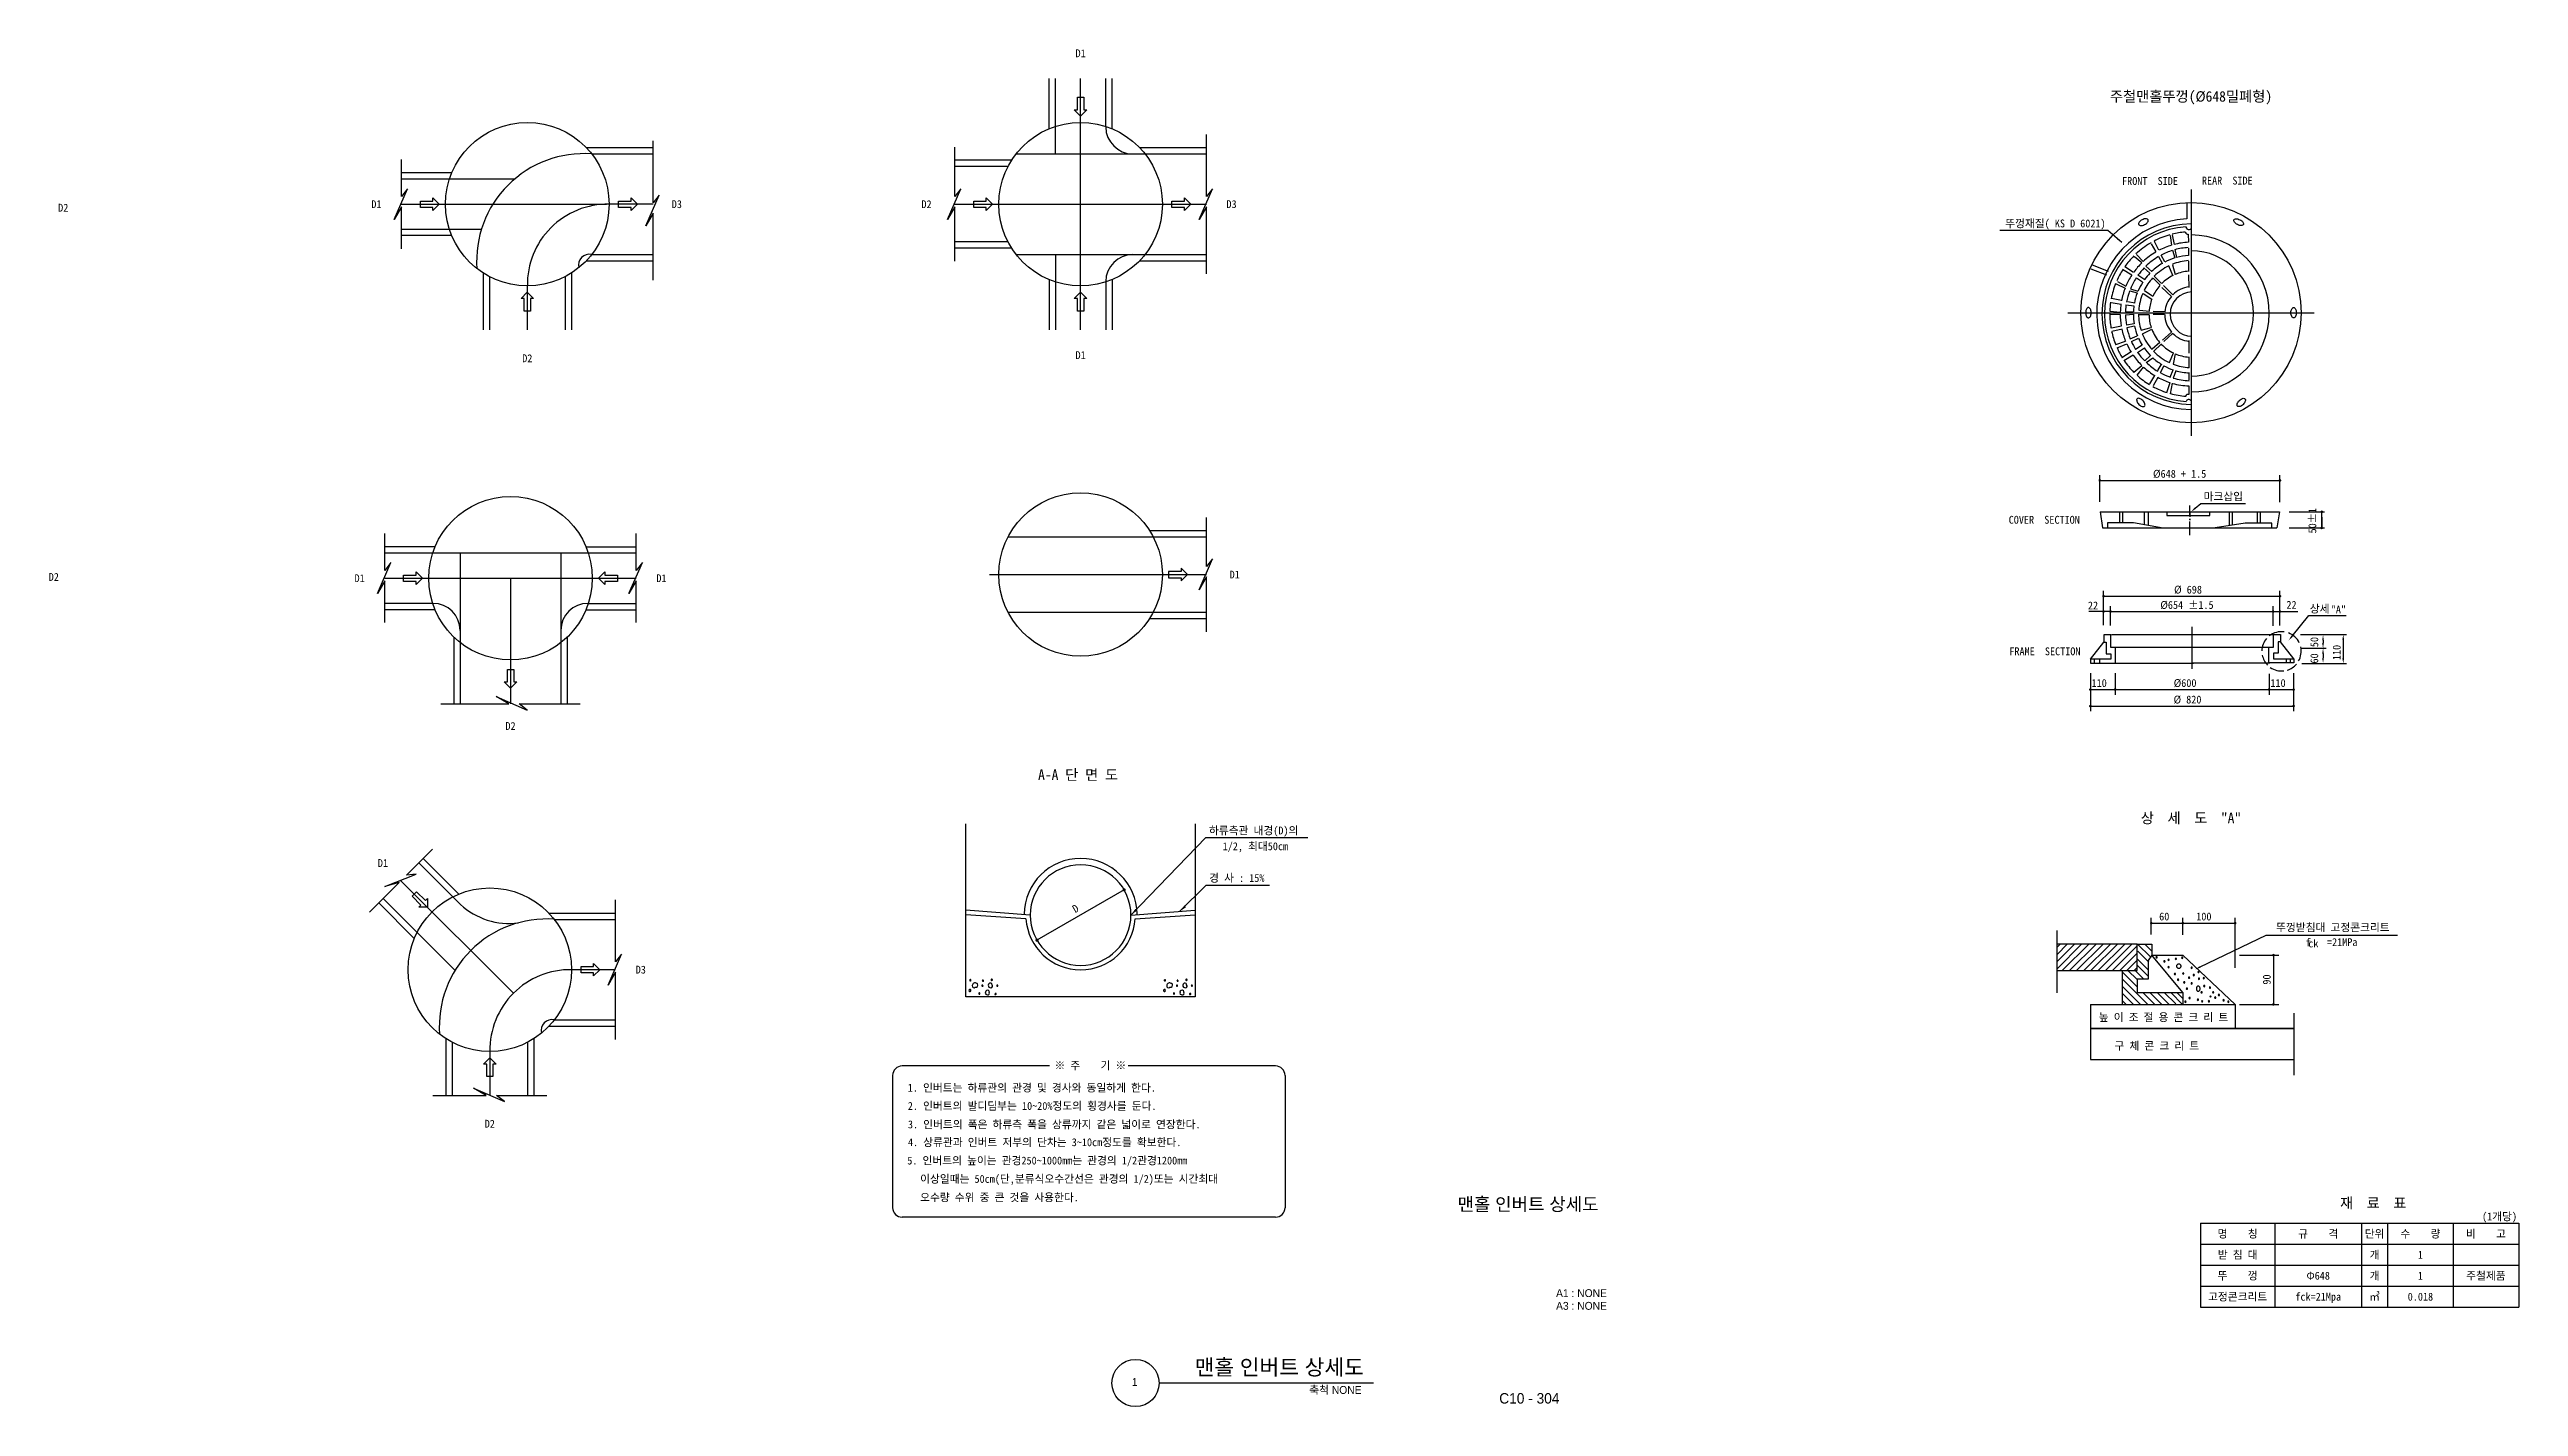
# Model space of a CAD drawing. Header units: inches. Extents: x 14 to 835, y 6 to 110.
# Drawn here: x 210.5 to 399, y 6 to 109.6 of the extents above; entities that cross this region are included whole.
import ezdxf
from ezdxf.enums import TextEntityAlignment as Align

# ---------------------------------------------------------------- set-up
doc = ezdxf.new("R2010")
doc.units = ezdxf.units.IN
doc.header["$MEASUREMENT"] = 0
doc.linetypes.add('CENTER', pattern=[50.8, 31.75, -6.35, 6.35, -6.35])
doc.linetypes.add('ONE', pattern=[10, 7, -1, 1, -1])
for name, color, linetype in [('ARHT', 8, 'Continuous'), ('COCN', 1, 'Continuous'), ('CODN', 1, 'Continuous'), ('COMM', 7, 'Continuous'), ('FORM', 7, 'Continuous'), ('TEXT', 3, 'Continuous'), ('XR-SHEET$1$SHT', 5, 'Continuous')]:
    doc.layers.add(name, color=color, linetype=linetype)
doc.styles.add('돋움', font='DotumChe.TTF')
doc.styles.add('돋음', font='Dotum.ttf')

# ---------------------------------------------------------------- blocks, each defined once
blk = doc.blocks.new('*X13')
at = {"color": 0}
for p, q in [((278.86, 408.79), (287.97, 417.9)), ((278.86, 411.44), (285.32, 417.9)), ((278.86, 414.09), (282.66, 417.9)), ((278.86, 416.74), (280.01, 417.9)), ((280.94, 408.22), (290.62, 417.9)), ((283.59, 408.22), (293.27, 417.9)), ((286.24, 408.22), (295.92, 417.9)), ((288.89, 408.22), (298.57, 417.9)), ((291.54, 408.22), (301.23, 417.9)), ((294.19, 408.22), (303.88, 417.9)), ((296.85, 408.22), (306.53, 417.9)), ((299.5, 408.22), (308.48, 417.2)), ((302.15, 408.22), (308.48, 414.55)), ((304.8, 408.22), (308.48, 411.9)), ((307.45, 408.22), (308.48, 409.25))]:
    blk.add_line(p, q, dxfattribs=at)

msp = doc.modelspace()

# ---------------------------------------------------------------- linework, layer by layer
at = {"layer": 'ARHT'}
for p, q in [((370.73, 39.3), (369.89, 40.14)), ((370.73, 38.82), (369.89, 39.66)), ((370.91, 40.29), (369.92, 41.27)), ((370.77, 39.9), (369.93, 40.74)), ((371.01, 40.73), (370.47, 41.27)), ((369.89, 38.02), (368.77, 39.14)), ((370.67, 36.69), (368.77, 38.59)), ((370.13, 36.68), (368.77, 38.04)), ((369.89, 38.57), (369.18, 39.27)), ((370.41, 38.59), (369.73, 39.27)), ((369.59, 36.68), (368.77, 37.5)), ((369.04, 36.67), (368.77, 36.95)), ((371.22, 36.69), (370.32, 37.59)), ((371.76, 36.7), (370.86, 37.59)), ((372.3, 36.7), (371.41, 37.59)), ((372.84, 36.71), (371.96, 37.59)), ((373.33, 36.7), (372.49, 37.54)), ((373.37, 37.13), (372.91, 37.59))]:
    msp.add_line(p, q, dxfattribs=at)
at = {"layer": 'ARHT', "linetype": 'Continuous'}
for p, q in [((282.81, 37.49), (282.79, 37.49)), ((297.66, 37.49), (297.64, 37.49))]:
    msp.add_line(p, q, dxfattribs=at)
at = {"layer": 'ARHT'}
for points in [[(371.32, 40.27, 1), (371.42, 40.27, 1)], [(371.92, 39.95, 1), (372.02, 39.95, 1)], [(372.24, 40.07, 1), (372.34, 40.07, 1)], [(372.8, 40.15, 1), (372.9, 40.15, 1)], [(373.25, 39.59, 0.109449), (373.23, 39.65, 0.102375), (373.2, 39.7, 0.093738), (373.14, 39.74, 0.088428), (373.07, 39.75, 0.088428), (373, 39.74, 0.093738), (372.94, 39.7, 0.102375), (372.9, 39.65, 0.109449), (372.89, 39.59, 0.109449), (372.9, 39.53, 0.102375), (372.94, 39.48, 0.093738), (373, 39.44, 0.088428), (373.07, 39.43, 0.088428), (373.14, 39.44, 0.093738), (373.2, 39.48, 0.102375), (373.23, 39.53, 0.109449)], [(373.28, 40.23, 1), (373.38, 40.23, 1)], [(372.24, 39.51, 1), (372.34, 39.51, 1)], [(372.72, 38.99, 1), (372.82, 38.99, 1)], [(372.96, 38.55, 1), (373.06, 38.55, 1)], [(373.36, 39.03, 1), (373.46, 39.03, 1)], [(373.44, 38.35, 1), (373.54, 38.35, 1)], [(373.64, 37.87, 1), (373.74, 37.87, 1)], [(373.8, 38.71, 1), (373.9, 38.71, 1)], [(374, 39.47, 1), (374.1, 39.47, 1)], [(374, 38.27, 1), (374.1, 38.27, 1)], [(374.16, 38.91, 1), (374.26, 38.91, 1)], [(374.41, 37.87, 0.070668), (374.42, 37.79, 0.082313), (374.45, 37.73, 0.106842), (374.5, 37.68, 0.134383), (374.55, 37.67, 0.134383), (374.6, 37.68, 0.106842), (374.65, 37.73, 0.082313), (374.68, 37.79, 0.070668), (374.69, 37.87, 0.070668), (374.68, 37.95, 0.082313), (374.65, 38.01, 0.106842), (374.6, 38.06, 0.134383), (374.55, 38.07, 0.134383), (374.5, 38.06, 0.106842), (374.45, 38.01, 0.082313), (374.42, 37.95, 0.070668)], [(374.52, 39.15, 1), (374.62, 39.15, 1)], [(374.56, 38.63, 1), (374.66, 38.63, 1)], [(374.92, 38.67, 1), (375.02, 38.67, 1)], [(374.96, 38.07, 1), (375.06, 38.07, 1)], [(375.4, 37.95, 1), (375.5, 37.95, 1)], [(373.52, 36.87, 1), (373.62, 36.87, 1)], [(373.84, 37.15, 1), (373.94, 37.15, 1)], [(374.48, 37.03, 1), (374.58, 37.03, 1)], [(374.76, 37.59, 1), (374.86, 37.59, 1)], [(374.8, 36.91, 1), (374.9, 36.91, 1)], [(375.32, 36.91, 1), (375.42, 36.91, 1)], [(375.44, 37.27, 1), (375.54, 37.27, 1)], [(375.64, 37.59, 1), (375.74, 37.59, 1)], [(375.8, 37.19, 1), (375.9, 37.19, 1)], [(376.08, 37.39, 1), (376.18, 37.39, 1)], [(376.44, 36.99, 1), (376.54, 36.99, 1)], [(376.8, 36.87, 1), (376.9, 36.87, 1)]]:
    msp.add_lwpolyline(points, format="xyb", close=True, dxfattribs=at)
at = {"layer": 'ARHT', "linetype": 'Continuous'}
for centre, radius, start, end in [((280.79, 37.72), 0.0612, 154.5657, 281.7699), ((280.8, 37.75), 0.0709, 44.87, 182.678), ((280.83, 38.52), 0.0415, 43.2378, 176.8603), ((280.84, 38.51), 0.0559, 175.4289, 272.3895), ((280.81, 37.72), 0.0625, 257.4041, 30.0674), ((280.84, 38.49), 0.0351, 274.4012, 46.1403), ((280.72, 37.73), 0.15, 7.4707, 26.3965), ((280.79, 38.51), 0.0832, 7.4707, 26.3965), ((281.18, 38.12), 0.197, 44.87, 182.678), ((281.11, 38.08), 0.137, 169.2856, 313.1112), ((281.24, 38.15), 0.174, 257.4041, 30.0674), ((281.32, 38.11), 0.15, 62.0906, 93.7289), ((281.75, 38.11), 0.0415, 43.2378, 176.8603), ((281.77, 38.11), 0.0559, 175.4289, 272.3895), ((281.79, 38.49), 0.0415, 43.2378, 176.8603), ((281.81, 38.49), 0.0559, 175.4289, 272.3895), ((281.77, 38.09), 0.0351, 274.4012, 46.1403), ((281.71, 38.1), 0.0832, 7.4707, 26.3965), ((281.81, 38.46), 0.0351, 274.4012, 46.1403), ((281.75, 38.48), 0.0832, 7.4707, 26.3965), ((282.14, 37.6), 0.155, 44.87, 182.678), ((282.36, 38.14), 0.155, 47.147, 179.9017), ((282.39, 38.13), 0.19, 174.9558, 276.2235), ((281.96, 37.56), 0.328, 7.4707, 26.3965), ((282.4, 38.07), 0.129, 274.4012, 46.1403), ((282.47, 38.54), 0.0476, 44.87, 182.678), ((282.46, 38.53), 0.0331, 169.2856, 313.1112), ((282.19, 38.12), 0.306, 7.4707, 26.3965), ((282.49, 38.55), 0.042, 257.4041, 30.0674), ((282.51, 38.54), 0.0362, 62.0906, 93.7289), ((282.89, 38.11), 0.0415, 43.2378, 176.8603), ((282.9, 38.11), 0.0559, 175.4289, 272.3895), ((282.9, 38.09), 0.0351, 274.4012, 46.1403), ((282.85, 38.1), 0.0832, 7.4707, 26.3965), ((295.65, 37.75), 0.0709, 44.87, 182.678), ((295.64, 37.72), 0.0612, 154.5657, 281.7699), ((295.68, 38.52), 0.0415, 43.2378, 176.8603), ((295.69, 38.51), 0.0559, 175.4289, 272.3895), ((295.66, 37.72), 0.0625, 257.4041, 30.0674), ((295.69, 38.49), 0.0351, 274.4012, 46.1403), ((295.57, 37.73), 0.15, 7.4707, 26.3965), ((295.64, 38.51), 0.0832, 7.4707, 26.3965), ((296.03, 38.12), 0.197, 44.87, 182.678), ((295.96, 38.08), 0.137, 169.2856, 313.1112), ((296.1, 38.15), 0.174, 257.4041, 30.0674), ((296.18, 38.11), 0.15, 62.0906, 93.7289), ((296.61, 38.11), 0.0415, 43.2378, 176.8603), ((296.62, 38.11), 0.0559, 175.4289, 272.3895), ((296.65, 38.49), 0.0415, 43.2378, 176.8603), ((296.66, 38.49), 0.0559, 175.4289, 272.3895), ((296.62, 38.09), 0.0351, 274.4012, 46.1403), ((296.56, 38.1), 0.0832, 7.4707, 26.3965), ((296.66, 38.46), 0.0351, 274.4012, 46.1403), ((296.6, 38.48), 0.0832, 7.4707, 26.3965), ((296.99, 37.6), 0.155, 44.87, 182.678), ((297.24, 38.13), 0.19, 174.9558, 276.2235), ((297.21, 38.14), 0.155, 47.147, 179.9017), ((296.81, 37.56), 0.328, 7.4707, 26.3965), ((297.25, 38.07), 0.129, 274.4012, 46.1403), ((297.32, 38.54), 0.0476, 44.87, 182.678), ((297.31, 38.53), 0.0331, 169.2856, 313.1112), ((297.04, 38.12), 0.306, 7.4707, 26.3965), ((297.34, 38.55), 0.042, 257.4041, 30.0674), ((297.36, 38.54), 0.0362, 62.0906, 93.7289), ((297.74, 38.11), 0.0415, 43.2378, 176.8603), ((297.76, 38.11), 0.0559, 175.4289, 272.3895), ((297.75, 38.09), 0.0351, 274.4012, 46.1403), ((297.7, 38.1), 0.0832, 7.4707, 26.3965), ((281.52, 37.51), 0.0415, 43.2378, 176.8603), ((281.53, 37.51), 0.0559, 175.4289, 272.3895), ((281.53, 37.49), 0.0351, 274.4012, 46.1403), ((281.48, 37.51), 0.0832, 7.4707, 26.3965), ((282.11, 37.54), 0.134, 154.5657, 281.7699), ((282.16, 37.54), 0.136, 257.4041, 30.0674), ((282.76, 37.46), 0.0476, 44.87, 182.678), ((282.74, 37.45), 0.0331, 169.2856, 313.1112), ((282.77, 37.47), 0.042, 257.4041, 30.0674), ((296.37, 37.51), 0.0415, 43.2378, 176.8603), ((296.38, 37.51), 0.0559, 175.4289, 272.3895), ((296.38, 37.49), 0.0351, 274.4012, 46.1403), ((296.33, 37.51), 0.0832, 7.4707, 26.3965), ((296.96, 37.54), 0.134, 154.5657, 281.7699), ((297.01, 37.54), 0.136, 257.4041, 30.0674), ((297.61, 37.46), 0.0476, 44.87, 182.678), ((297.59, 37.45), 0.0331, 169.2856, 313.1112), ((297.63, 37.47), 0.042, 257.4041, 30.0674)]:
    msp.add_arc(centre, radius, start, end, dxfattribs=at)
at = {"layer": 'COCN', "linetype": 'CENTER', "ltscale": 5}
for p, q in [((289.25, 88.15), (289.25, 107.35)), ((374, 98.87), (374, 80.07)), ((237.42, 97.75), (253.06, 97.75)), ((279.65, 97.75), (298.85, 97.75)), ((364.6, 89.47), (383.4, 89.47)), ((236.14, 69.2), (255.34, 69.2)), ((245.74, 69.2), (245.74, 59.6)), ((282.29, 69.48), (298.85, 69.48)), ((237.37, 46.11), (245.96, 37.53)), ((363.77, 42.31), (363.77, 37.56)), ((381.84, 36.01), (381.84, 31.27))]:
    msp.add_line(p, q, dxfattribs=at)
msp.add_lwpolyline([(374.1, 62.28), (374.1, 65.5)], dxfattribs=at)
msp.add_lwpolyline([(253.76, 39.32), (250.4, 39.32, 0.423608), (244.16, 33.08), (244.16, 29.72)], format="xyb", dxfattribs=at)
msp.add_arc((253.16, 91.61), 6.14, 89.0842, 180.9158, dxfattribs=at)
at = {"layer": 'CODN', "linetype": 'Continuous'}
for p, q in [((256.62, 97.86), (256.62, 102.59)), ((279.65, 98.34), (279.65, 102.11)), ((298.85, 98.34), (298.85, 103.07)), ((237.42, 98.34), (237.42, 101.15)), ((236.86, 96.57), (237.88, 98.93)), ((237.88, 98.93), (237.42, 98.34)), ((256.06, 96.09), (257.08, 98.45)), ((257.08, 98.45), (256.62, 97.86)), ((279.09, 96.57), (280.11, 98.93)), ((280.11, 98.93), (279.65, 98.34)), ((298.29, 96.57), (299.31, 98.93)), ((299.31, 98.93), (298.85, 98.34)), ((237.42, 97.54), (236.86, 96.57)), ((237.42, 94.35), (237.42, 97.54)), ((256.62, 97.06), (256.06, 96.09)), ((256.62, 91.95), (256.62, 97.06)), ((279.65, 97.54), (279.09, 96.57)), ((279.65, 93.39), (279.65, 97.54)), ((298.85, 97.54), (298.29, 96.57)), ((298.85, 92.43), (298.85, 97.54)), ((298.85, 70.09), (298.85, 73.84)), ((236.14, 69.8), (236.14, 72.62)), ((255.34, 69.8), (255.34, 72.62)), ((235.58, 68.04), (236.6, 70.39)), ((236.6, 70.39), (236.14, 69.8)), ((254.78, 68.04), (255.8, 70.39)), ((255.8, 70.39), (255.34, 69.8)), ((298.29, 68.32), (299.31, 70.68)), ((299.31, 70.68), (298.85, 70.09)), ((236.14, 69.01), (235.58, 68.04)), ((236.14, 65.82), (236.14, 69.01)), ((255.34, 69.01), (254.78, 68.04)), ((255.34, 65.82), (255.34, 69.01)), ((298.85, 69.3), (298.29, 68.32)), ((298.85, 65.12), (298.85, 69.3)), ((240.42, 59.6), (245.62, 59.6)), ((244.64, 60.16), (247, 59.14)), ((245.62, 59.6), (244.64, 60.16)), ((246.41, 59.6), (251.06, 59.6)), ((247, 59.14), (246.41, 59.6)), ((298.81, 49.4), (293.09, 43.49)), ((298.81, 49.4), (306.59, 49.4)), ((237.79, 46.53), (239.78, 48.52)), ((234.97, 43.71), (237.23, 45.97)), ((236.15, 45.67), (238.53, 46.62)), ((237.23, 45.97), (236.15, 45.67)), ((238.53, 46.62), (237.79, 46.53)), ((292.57, 45.41), (285.92, 41.57)), ((253.76, 39.91), (253.76, 44.64)), ((253.2, 38.15), (254.22, 40.5)), ((254.22, 40.5), (253.76, 39.91)), ((253.76, 39.12), (253.2, 38.15)), ((253.76, 34), (253.76, 39.12)), ((242.91, 30.28), (245.27, 29.26)), ((243.89, 29.72), (242.91, 30.28)), ((239.8, 29.72), (243.89, 29.72)), ((244.68, 29.72), (248.52, 29.72)), ((245.27, 29.26), (244.68, 29.72))]:
    msp.add_line(p, q, dxfattribs=at)
at = {"layer": 'CODN'}
for p, q in [((367.66, 95.74), (359.41, 95.74)), ((368.71, 94.83), (367.66, 95.74)), ((367.04, 75.03), (367.04, 77.07)), ((367.04, 76.67), (380.79, 76.67)), ((380.79, 75), (380.79, 77.07)), ((373.91, 74.03), (373.91, 74.74)), ((373.91, 74.27), (373.91, 73.88)), ((373.91, 73.71), (373.91, 73.73)), ((373.91, 73.73), (373.91, 73.63)), ((373.91, 73.66), (373.91, 73.71)), ((373.91, 72.48), (373.91, 73.54)), ((374.31, 74.54), (374.74, 74.9)), ((374.74, 74.9), (378.17, 74.9)), ((381.49, 74.27), (384.19, 74.27)), ((383.98, 73.04), (383.98, 74.27)), ((383.98, 73.87), (383.98, 73.04)), ((381.49, 73.04), (384.19, 73.04)), ((367.33, 65.62), (367.33, 68.23)), ((380.79, 65.59), (380.79, 68.23)), ((367.86, 66.66), (366.19, 66.66)), ((367.33, 67.83), (380.79, 67.83)), ((367.86, 65.59), (367.86, 67.06)), ((367.86, 66.66), (380.26, 66.66)), ((380.26, 65.56), (380.26, 67.06)), ((380.26, 66.66), (382.15, 66.66)), ((381.72, 64.77), (383, 66.36)), ((383, 66.36), (385.85, 66.36)), ((382.37, 64.9), (385.86, 64.9)), ((384.08, 64.46), (384.08, 64.25)), ((385.62, 64.5), (385.62, 63.09)), ((382.37, 63.85), (384.31, 63.85)), ((382.37, 63.85), (384.31, 63.85)), ((382.46, 62.69), (385.86, 62.69)), ((384.08, 63.45), (384.08, 63.12)), ((366.32, 61.96), (366.32, 59.04)), ((366.32, 60.7), (368.21, 60.7)), ((368.21, 61.96), (368.21, 60.3)), ((368.21, 61.96), (368.21, 60.3)), ((368.21, 60.7), (379.97, 60.7)), ((379.97, 61.9), (379.97, 60.3)), ((379.97, 61.9), (379.97, 60.3)), ((379.97, 60.7), (381.83, 60.7)), ((381.83, 61.96), (381.83, 59.04)), ((381.83, 61.93), (381.83, 60.3)), ((366.32, 59.44), (381.83, 59.44))]:
    msp.add_line(p, q, dxfattribs=at)
at = {"layer": 'CODN', "color": 1}
for p, q in [((370.97, 42.01), (370.97, 43.28)), ((370.97, 42.87), (373.37, 42.87)), ((373.37, 41.97), (373.37, 43.28)), ((373.37, 41.97), (373.37, 43.28)), ((373.37, 42.87), (377.37, 42.87)), ((374.7, 39.53), (379.73, 41.95)), ((377.37, 39.45), (377.37, 43.28)), ((379.73, 41.95), (389.76, 41.95)), ((377.71, 40.43), (380.7, 40.43)), ((380.29, 40.43), (380.29, 36.67)), ((377.71, 36.67), (380.7, 36.67))]:
    msp.add_line(p, q, dxfattribs=at)
at = {"layer": 'CODN', "color": 1, "linetype": 'Continuous', "const_width": 0.1}
for points in [[(366.99, 76.67, 1), (367.09, 76.67, 1)], [(380.74, 76.67, 1), (380.84, 76.67, 1)], [(383.93, 74.27, 1), (384.03, 74.27, 1)], [(383.93, 73.04, 1), (384.03, 73.04, 1)], [(367.28, 67.83, 1), (367.38, 67.83, 1)], [(380.74, 67.83, 1), (380.84, 67.83, 1)], [(367.28, 66.66, 1), (367.38, 66.66, 1)], [(367.81, 66.66, 1), (367.91, 66.66, 1)], [(380.21, 66.66, 1), (380.31, 66.66, 1)], [(380.74, 66.66, 1), (380.84, 66.66, 1)], [(366.27, 60.7, 1), (366.37, 60.7, 1)], [(368.16, 60.7, 1), (368.26, 60.7, 1)], [(379.92, 60.7, 1), (380.02, 60.7, 1)], [(381.78, 60.7, 1), (381.88, 60.7, 1)], [(366.27, 59.44, 1), (366.37, 59.44, 1)], [(381.78, 59.44, 1), (381.88, 59.44, 1)], [(370.92, 42.87, 1), (371.02, 42.87, 1)], [(373.32, 42.87, 1), (373.42, 42.87, 1)], [(377.32, 42.87, 1), (377.42, 42.87, 1)], [(380.24, 40.43, 1), (380.34, 40.43, 1)], [(380.24, 36.67, 1), (380.34, 36.67, 1)]]:
    msp.add_lwpolyline(points, format="xyb", close=True, dxfattribs=at)
at = {"layer": 'CODN', "linetype": 'Continuous', "const_width": 0.12}
for points in [[(292.51, 45.41, 1), (292.63, 45.41, 1)], [(285.86, 41.57, 1), (285.98, 41.57, 1)]]:
    msp.add_lwpolyline(points, format="xyb", close=True, dxfattribs=at)
at = {"layer": 'CODN', "linetype": 'Continuous', "flags": 128}
msp.add_lwpolyline([(296.81, 43.76), (298.82, 45.78), (303.66, 45.78)], dxfattribs=at)
at = {"layer": 'CODN'}
for start, end in [(139.5389, 178.6981), (82.2345, 128.4548), (25.4625, 69.1448), (191.3095, 224.0895), (235.2211, 276.4833), (286.822, 319.3998), (330.5735, 12.8038)]:
    msp.add_arc((380.91, 63.62), 1.5, start, end, dxfattribs=at)
for points in [[(368.36, 95.05), (368.44, 95.15), (368.7, 94.84)], [(374.36, 74.49), (374.27, 74.59), (374.01, 74.27)], [(381.77, 64.73), (381.66, 64.82), (381.46, 64.46)], [(384.14, 64.46), (384.01, 64.46), (384.08, 64.86)], [(384.14, 64.25), (384.01, 64.25), (384.08, 63.85)], [(385.69, 64.5), (385.55, 64.5), (385.62, 64.9)], [(384.14, 63.45), (384.01, 63.45), (384.08, 63.85)], [(384.14, 63.12), (384.01, 63.12), (384.08, 62.72)], [(385.69, 63.09), (385.55, 63.09), (385.62, 62.69)]]:
    msp.add_solid(points, dxfattribs=at)
at = {"layer": 'CODN', "linetype": 'Continuous'}
for points in [[(293.56, 43.83), (293.43, 43.97), (293.09, 43.49)], [(297.3, 44.09), (297.17, 44.23), (296.81, 43.76)]]:
    msp.add_solid(points, dxfattribs=at)
at = {"layer": 'CODN', "color": 1}
msp.add_solid([(374.73, 39.47), (374.67, 39.59), (374.33, 39.35)], dxfattribs=at)
at = {"layer": 'COMM'}
for p, q in [((286.85, 103.51), (286.85, 107.35)), ((287.33, 101.59), (287.33, 107.35)), ((289.01, 104.95), (289.01, 105.91)), ((289.01, 105.91), (289.49, 105.91)), ((289.49, 105.91), (289.49, 104.95)), ((291.17, 103.65), (291.17, 107.35)), ((291.65, 103.51), (291.65, 107.35)), ((289.25, 104.47), (288.77, 104.95)), ((288.77, 104.95), (289.01, 104.95)), ((289.73, 104.95), (289.25, 104.47)), ((289.49, 104.95), (289.73, 104.95)), ((251.52, 102.07), (256.62, 102.07)), ((293.75, 102.07), (298.85, 102.07)), ((241.26, 100.15), (237.42, 100.15)), ((251.93, 101.59), (256.62, 101.59)), ((283.99, 101.11), (279.65, 101.11)), ((283.71, 100.63), (279.65, 100.63)), ((284.33, 101.59), (298.85, 101.59)), ((246.06, 99.67), (237.42, 99.67)), ((239.82, 98.23), (240.3, 97.75)), ((239.82, 97.99), (239.82, 98.23)), ((254.94, 98.23), (255.42, 97.75)), ((254.94, 97.99), (254.94, 98.23)), ((282.05, 98.23), (282.53, 97.75)), ((282.05, 97.99), (282.05, 98.23)), ((297.17, 98.23), (297.65, 97.75)), ((297.17, 97.99), (297.17, 98.23)), ((238.86, 97.99), (239.82, 97.99)), ((238.86, 97.51), (238.86, 97.99)), ((239.82, 97.51), (238.86, 97.51)), ((240.3, 97.75), (239.82, 97.27)), ((239.82, 97.27), (239.82, 97.51)), ((253.98, 97.99), (254.94, 97.99)), ((253.98, 97.51), (253.98, 97.99)), ((254.94, 97.51), (253.98, 97.51)), ((255.42, 97.75), (254.94, 97.27)), ((254.94, 97.27), (254.94, 97.51)), ((281.09, 97.99), (282.05, 97.99)), ((281.09, 97.51), (281.09, 97.99)), ((282.05, 97.51), (281.09, 97.51)), ((282.53, 97.75), (282.05, 97.27)), ((282.05, 97.27), (282.05, 97.51)), ((296.21, 97.99), (297.17, 97.99)), ((296.21, 97.51), (296.21, 97.99)), ((297.17, 97.51), (296.21, 97.51)), ((297.65, 97.75), (297.17, 97.27)), ((297.17, 97.27), (297.17, 97.51)), ((373.69, 97.83), (373.67, 96.63)), ((243.52, 95.83), (237.42, 95.83)), ((241.26, 95.35), (237.42, 95.35)), ((283.71, 94.87), (279.65, 94.87)), ((283.99, 94.39), (279.65, 94.39)), ((370.96, 94.73), (371.32, 94.11)), ((371.55, 94.23), (371.22, 94.89)), ((372.4, 95.37), (372.52, 94.62)), ((372.56, 95.4), (372.71, 94.68)), ((372.77, 94.28), (372.89, 93.68)), ((373.59, 96.03), (373.69, 95.9)), ((373.79, 95.45), (373.81, 94.85)), ((373.81, 94.4), (373.81, 93.83)), ((243.66, 92.49), (243.66, 88.15)), ((250.38, 92.49), (250.38, 88.15)), ((251.52, 93.43), (256.62, 93.43)), ((251.93, 93.91), (256.62, 93.91)), ((284.33, 93.91), (298.85, 93.91)), ((287.33, 93.91), (287.33, 88.15)), ((293.75, 93.43), (298.85, 93.43)), ((366.36, 92.81), (367.54, 92.37)), ((366.46, 93.12), (367.67, 92.63)), ((369.48, 92.33), (368.78, 92.77)), ((368.94, 93), (369.62, 92.56)), ((369.68, 93.77), (370.25, 93.29)), ((369.84, 93.92), (370.35, 93.38)), ((370.41, 92.88), (370.87, 92.49)), ((370.54, 93.02), (371.01, 92.6)), ((371.52, 93.75), (371.81, 93.24)), ((372, 93.34), (371.73, 93.87)), ((372.62, 92.31), (372.32, 93.05)), ((372.59, 94.23), (372.76, 93.66)), ((372.59, 93.11), (372.8, 92.39)), ((373.82, 93.4), (373.82, 92.6)), ((373.82, 92.35), (373.83, 91.38)), ((244.14, 92.21), (244.14, 88.15)), ((246.54, 90.55), (247.02, 91.03)), ((246.78, 90.55), (246.54, 90.55)), ((246.78, 89.59), (246.78, 90.55)), ((247.02, 91.03), (247.5, 90.55)), ((247.26, 90.55), (247.26, 89.59)), ((247.5, 90.55), (247.26, 90.55)), ((249.9, 92.21), (249.9, 88.15)), ((286.85, 91.99), (286.85, 88.15)), ((288.77, 90.55), (289.25, 91.03)), ((289.01, 90.55), (288.77, 90.55)), ((289.01, 89.59), (289.01, 90.55)), ((289.25, 91.03), (289.73, 90.55)), ((289.49, 90.55), (289.49, 89.59)), ((289.73, 90.55), (289.49, 90.55)), ((291.17, 91.84), (291.17, 88.15)), ((291.65, 91.99), (291.65, 88.15)), ((368.7, 90.39), (367.93, 90.54)), ((368.29, 91.67), (368.97, 91.34)), ((368.38, 91.86), (369.03, 91.5)), ((369.32, 91.13), (369.88, 90.99)), ((369.38, 91.3), (369.95, 91.1)), ((370.31, 91.81), (369.83, 92.11)), ((369.95, 92.35), (370.47, 92.01)), ((370.34, 90.93), (371.01, 90.51)), ((371.08, 90.71), (370.46, 91.13)), ((371.1, 92.1), (371.64, 91.56)), ((371.76, 91.69), (371.2, 92.25)), ((371.78, 91.4), (372.51, 90.7)), ((372.62, 90.83), (371.91, 91.54)), ((247.26, 89.59), (246.78, 89.59)), ((289.49, 89.59), (289.01, 89.59)), ((367.79, 89.36), (368.6, 89.34)), ((367.82, 89.59), (368.6, 89.52)), ((367.91, 90.25), (368.67, 90.13)), ((369, 89.31), (369.6, 89.36)), ((369.03, 90.08), (369.01, 89.54)), ((369.01, 89.54), (369.59, 89.54)), ((369.03, 90.08), (369.66, 89.98)), ((369.07, 88.54), (369.66, 88.65)), ((369.71, 90.19), (369.17, 90.3)), ((370.03, 89.34), (370.8, 89.34)), ((370.08, 89.66), (370.82, 89.59)), ((371.1, 89.35), (371.99, 89.35)), ((371.12, 89.58), (372.05, 89.56)), ((367.93, 88.31), (368.69, 88.46)), ((368.74, 88.21), (367.95, 88.02)), ((368.26, 87.05), (369, 87.3)), ((368.37, 86.78), (369.09, 87.1)), ((369.68, 88.44), (369.1, 88.3)), ((369.36, 87.47), (369.9, 87.69)), ((369.45, 87.27), (369.99, 87.52)), ((370.28, 86.98), (369.77, 86.67)), ((369.91, 86.44), (370.44, 86.78)), ((370.19, 88.13), (370.96, 88.34)), ((370.3, 87.86), (371.01, 88.2)), ((371.04, 86.7), (371.63, 87.23)), ((371.76, 87.1), (371.14, 86.51)), ((371.82, 87.38), (372.5, 87.99)), ((372.58, 87.89), (371.92, 87.26)), ((373.84, 87.34), (373.84, 86.38)), ((369.44, 86.47), (368.72, 86.03)), ((368.88, 85.81), (369.58, 86.24)), ((369.63, 84.93), (370.24, 85.45)), ((369.88, 84.7), (370.37, 85.32)), ((370.47, 85.79), (370.91, 86.19)), ((370.59, 85.66), (371.08, 86.03)), ((371.47, 85.06), (371.76, 85.54)), ((371.93, 85.42), (371.65, 84.88)), ((372.36, 85.67), (372.66, 86.4)), ((372.42, 84.55), (372.65, 85.1)), ((372.8, 86.33), (372.63, 85.54)), ((372.84, 85.04), (372.64, 84.48)), ((373.84, 86.11), (373.84, 85.25)), ((373.84, 84.9), (373.84, 84.31)), ((370.87, 84.04), (371.24, 84.67)), ((371.46, 84.53), (371.12, 83.88)), ((372.15, 83.37), (372.41, 84.14)), ((372.44, 83.28), (372.6, 84.08)), ((373.83, 83.89), (373.83, 83.22)), ((367.07, 74.27), (367.24, 73.05)), ((367.07, 74.27), (380.76, 74.27)), ((368.54, 74.25), (368.54, 73.44)), ((368.76, 74.27), (368.76, 73.44)), ((370.43, 74.27), (370.43, 73.32)), ((370.72, 74.27), (370.72, 73.27)), ((372.15, 74.27), (372.15, 74)), ((372.15, 74), (375.43, 74)), ((375.43, 74.25), (375.43, 74.27)), ((375.43, 74), (375.43, 74.25)), ((376.91, 74.25), (376.91, 73.22)), ((377.15, 74.25), (377.15, 73.29)), ((379.04, 74.3), (379.04, 73.39)), ((379.29, 74.27), (379.29, 73.41)), ((380.76, 74.27), (380.56, 73.05)), ((283.71, 72.36), (298.85, 72.36)), ((294.51, 72.84), (298.85, 72.84)), ((367.24, 73.05), (380.56, 73.05)), ((367.66, 73.05), (367.66, 73.46)), ((367.66, 73.46), (369.23, 73.46)), ((369.23, 73.46), (369.62, 73.46)), ((369.62, 73.46), (371.88, 73.05)), ((378.13, 73.41), (375.85, 73.05)), ((377.15, 73.29), (377.15, 73.24)), ((380.17, 73.41), (378.13, 73.41)), ((380.17, 73.02), (380.17, 73.41)), ((239.98, 71.6), (236.14, 71.6)), ((255.34, 71.12), (236.14, 71.12)), ((241.9, 71.12), (241.9, 59.6)), ((249.58, 71.12), (249.58, 59.6)), ((251.5, 71.6), (255.34, 71.6)), ((296.93, 69.96), (296.93, 69.72)), ((297.41, 69.48), (296.93, 69.96)), ((237.58, 69.44), (238.54, 69.44)), ((237.58, 68.96), (237.58, 69.44)), ((238.54, 68.96), (237.58, 68.96)), ((238.54, 69.68), (239.02, 69.2)), ((238.54, 69.44), (238.54, 69.68)), ((239.02, 69.2), (238.54, 68.72)), ((238.54, 68.72), (238.54, 68.96)), ((252.46, 69.2), (252.94, 69.68)), ((252.94, 68.72), (252.46, 69.2)), ((252.94, 69.68), (252.94, 69.44)), ((252.94, 69.44), (253.9, 69.44)), ((252.94, 68.96), (252.94, 68.72)), ((253.9, 68.96), (252.94, 68.96)), ((253.9, 69.44), (253.9, 68.96)), ((296.93, 69.72), (295.97, 69.72)), ((295.97, 69.72), (295.97, 69.24)), ((295.97, 69.24), (296.93, 69.24)), ((296.93, 69), (297.41, 69.48)), ((296.93, 69.24), (296.93, 69)), ((239.83, 67.28), (236.14, 67.28)), ((239.98, 66.8), (236.14, 66.8)), ((251.5, 66.8), (255.34, 66.8)), ((251.64, 67.28), (255.34, 67.28)), ((283.71, 66.6), (298.85, 66.6)), ((294.51, 66.12), (298.85, 66.12)), ((241.42, 64.7), (241.42, 59.6)), ((250.06, 64.7), (250.06, 59.6)), ((366.32, 63.02), (367.35, 64.32)), ((367.35, 64.89), (367.35, 64.32)), ((367.89, 64.89), (367.35, 64.89)), ((367.35, 64.32), (367.52, 64.32)), ((367.52, 64.32), (367.52, 63.44)), ((367.89, 63.91), (367.89, 64.89)), ((367.92, 64.91), (380.28, 64.91)), ((380.28, 64.91), (380.28, 63.91)), ((380.29, 64.91), (380.83, 64.91)), ((380.66, 64.35), (380.66, 63.47)), ((380.83, 64.35), (380.66, 64.35)), ((380.83, 64.91), (380.83, 64.35)), ((381.86, 63.05), (380.83, 64.35)), ((245.5, 61.28), (245.5, 62.24)), ((245.5, 62.24), (245.98, 62.24)), ((245.98, 62.24), (245.98, 61.28)), ((367.89, 63.02), (366.32, 63.02)), ((366.32, 63.02), (366.32, 62.71)), ((366.32, 62.71), (368.24, 62.71)), ((366.62, 63.01), (366.62, 62.73)), ((367.02, 63.04), (367.02, 62.73)), ((367.52, 63.44), (367.89, 63.44)), ((380.28, 63.91), (367.89, 63.91)), ((367.89, 63.44), (367.89, 63.02)), ((368.24, 62.71), (368.24, 63.88)), ((368.24, 62.71), (374.2, 62.71)), ((380.01, 62.71), (374.05, 62.71)), ((379.95, 62.73), (379.95, 63.91)), ((381.86, 62.73), (379.95, 62.73)), ((380.66, 63.47), (380.29, 63.47)), ((380.29, 63.47), (380.29, 63.05)), ((380.29, 63.05), (381.86, 63.05)), ((381.26, 63.05), (381.26, 62.72)), ((381.57, 63.05), (381.57, 62.73)), ((381.86, 63.05), (381.86, 62.73)), ((245.26, 61.28), (245.5, 61.28)), ((245.74, 60.8), (245.26, 61.28)), ((246.22, 61.28), (245.74, 60.8)), ((245.98, 61.28), (246.22, 61.28)), ((280.5, 43.85), (280.5, 50.45)), ((297.99, 50.45), (297.99, 43.85)), ((241.91, 44.29), (238.73, 47.47)), ((241.79, 45.09), (239.07, 47.81)), ((238.22, 44.92), (238.56, 45.26)), ((238.56, 45.26), (239.24, 44.59)), ((238.39, 41.7), (235.68, 44.42)), ((241.5, 39.27), (236.02, 44.76)), ((238.9, 44.25), (238.22, 44.92)), ((238.73, 44.08), (238.9, 44.25)), ((239.41, 44.08), (238.73, 44.08)), ((239.24, 44.59), (239.41, 44.76)), ((239.41, 44.76), (239.41, 44.08)), ((248.66, 43.64), (253.76, 43.64)), ((285.41, 43.49), (280.5, 43.85)), ((280.5, 43.51), (280.5, 43.85)), ((280.5, 37.25), (280.5, 43.51)), ((285.08, 43.2), (280.5, 43.51)), ((293.09, 43.49), (297.99, 43.85)), ((293.41, 43.2), (297.99, 43.51)), ((297.99, 43.85), (297.99, 43.51)), ((297.99, 43.51), (297.99, 37.25)), ((249.08, 43.16), (253.76, 43.16)), ((252.08, 39.8), (252.56, 39.32)), ((252.08, 39.56), (252.08, 39.8)), ((369.89, 41.27), (363.77, 41.27)), ((369.89, 41.27), (371.01, 41.27)), ((369.89, 39.27), (369.89, 41.27)), ((371.01, 40.43), (370.73, 40.03)), ((370.73, 40.03), (370.73, 38.59)), ((371.01, 41.27), (371.01, 40.43)), ((373.37, 37.59), (371.01, 40.43)), ((371.01, 40.43), (373.37, 40.43)), ((373.37, 40.43), (377.37, 36.67)), ((251.12, 39.56), (252.08, 39.56)), ((251.12, 39.08), (251.12, 39.56)), ((252.08, 39.08), (251.12, 39.08)), ((252.56, 39.32), (252.08, 38.84)), ((252.08, 38.84), (252.08, 39.08)), ((363.77, 39.27), (368.81, 39.27)), ((368.77, 36.63), (368.77, 39.27)), ((368.77, 39.27), (369.89, 39.27)), ((370.73, 38.59), (369.89, 38.59)), ((369.89, 38.59), (369.89, 37.59)), ((297.99, 37.25), (280.5, 37.25)), ((366.33, 36.67), (377.37, 36.67)), ((366.33, 36.67), (366.33, 34.83)), ((369.89, 37.59), (373.37, 37.59)), ((373.37, 37.59), (373.37, 36.67)), ((377.37, 36.67), (377.37, 34.83)), ((240.8, 34.07), (240.8, 29.72)), ((247.52, 34.07), (247.52, 29.72)), ((248.66, 35), (253.76, 35)), ((249.08, 35.48), (253.76, 35.48)), ((366.33, 34.83), (366.33, 32.46)), ((366.33, 34.83), (371.79, 34.83)), ((381.84, 34.83), (366.33, 34.83)), ((366.38, 34.83), (381.84, 34.83)), ((241.28, 33.79), (241.28, 29.72)), ((243.68, 32.12), (244.16, 32.6)), ((243.92, 32.12), (243.68, 32.12)), ((243.92, 31.16), (243.92, 32.12)), ((244.16, 32.6), (244.64, 32.12)), ((244.4, 32.12), (244.4, 31.16)), ((244.64, 32.12), (244.4, 32.12)), ((247.04, 33.79), (247.04, 29.72)), ((366.33, 32.46), (381.84, 32.46)), ((244.4, 31.16), (243.92, 31.16))]:
    msp.add_line(p, q, dxfattribs=at)
at = {"layer": 'COMM', "linetype": 'ONE'}
for p, q in [((256.62, 97.75), (253.26, 97.75)), ((247.02, 91.51), (247.02, 88.15))]:
    msp.add_line(p, q, dxfattribs=at)
at = {"layer": 'COMM'}
for points in [[(370.01, 96.2, 0.170458), (370.06, 96.14, 0.104932), (370.18, 96.12, 0.06666), (370.31, 96.13, 0.052803), (370.46, 96.19, 0.052803), (370.6, 96.28, 0.06666), (370.69, 96.37, 0.104932), (370.74, 96.48, 0.170458), (370.73, 96.55, 0.170458), (370.67, 96.61, 0.104932), (370.56, 96.63, 0.06666), (370.43, 96.62, 0.052803), (370.28, 96.56, 0.052803), (370.14, 96.47, 0.06666), (370.05, 96.38, 0.104932), (370, 96.27, 0.170458)], [(378, 96.2, -0.170458), (377.94, 96.14, -0.104932), (377.83, 96.12, -0.06666), (377.7, 96.13, -0.052803), (377.55, 96.19, -0.052803), (377.41, 96.28, -0.06666), (377.32, 96.37, -0.104932), (377.27, 96.48, -0.170458), (377.28, 96.55, -0.170458), (377.33, 96.61, -0.104932), (377.45, 96.63, -0.06666), (377.58, 96.62, -0.052803), (377.73, 96.56, -0.052803), (377.87, 96.47, -0.06666), (377.96, 96.38, -0.104932), (378.01, 96.27, -0.170458)], [(366.17, 89.87, 0.170458), (366.1, 89.84, 0.104932), (366.03, 89.75, 0.06666), (365.98, 89.63, 0.052803), (365.97, 89.47, 0.052803), (365.98, 89.31, 0.06666), (366.03, 89.19, 0.104932), (366.1, 89.09, 0.170458), (366.17, 89.07, 0.170458), (366.24, 89.09, 0.104932), (366.32, 89.19, 0.06666), (366.36, 89.31, 0.052803), (366.38, 89.47, 0.052803), (366.36, 89.63, 0.06666), (366.32, 89.75, 0.104932), (366.24, 89.84, 0.170458)], [(381.83, 89.87, -0.170458), (381.9, 89.84, -0.104932), (381.98, 89.75, -0.06666), (382.02, 89.63, -0.052803), (382.04, 89.47, -0.052803), (382.02, 89.31, -0.06666), (381.98, 89.19, -0.104932), (381.9, 89.09, -0.170458), (381.83, 89.07, -0.170458), (381.76, 89.09, -0.104932), (381.69, 89.19, -0.06666), (381.64, 89.31, -0.052803), (381.63, 89.47, -0.052803), (381.64, 89.63, -0.06666), (381.69, 89.75, -0.104932), (381.76, 89.84, -0.170458)], [(369.89, 82.9, 0.170458), (369.85, 82.83, 0.104932), (369.87, 82.71, 0.06666), (369.92, 82.6, 0.052803), (370.02, 82.47, 0.052803), (370.15, 82.37, 0.06666), (370.27, 82.31, 0.104932), (370.39, 82.3, 0.170458), (370.45, 82.33, 0.170458), (370.49, 82.4, 0.104932), (370.47, 82.52, 0.06666), (370.42, 82.64, 0.052803), (370.32, 82.76, 0.052803), (370.19, 82.87, 0.06666), (370.07, 82.92, 0.104932), (369.95, 82.93, 0.170458)], [(378.12, 82.9, -0.170458), (378.15, 82.83, -0.104932), (378.14, 82.71, -0.06666), (378.09, 82.6, -0.052803), (377.98, 82.47, -0.052803), (377.86, 82.37, -0.06666), (377.74, 82.31, -0.104932), (377.62, 82.3, -0.170458), (377.55, 82.33, -0.170458), (377.52, 82.4, -0.104932), (377.53, 82.52, -0.06666), (377.59, 82.64, -0.052803), (377.69, 82.76, -0.052803), (377.82, 82.87, -0.06666), (377.93, 82.92, -0.104932), (378.05, 82.93, -0.170458)]]:
    msp.add_lwpolyline(points, format="xyb", close=True, dxfattribs=at)
msp.add_lwpolyline([(368.32, 89.35, 0.000932), (368.32, 89.35, 1)], format="xyb", dxfattribs=at)
for centre, radius in [((247.02, 97.75), 6.24), ((289.25, 97.75), 6.24), ((374, 89.47), 8.4), ((245.74, 69.2), 6.24), ((289.25, 69.48), 6.24), ((244.16, 39.32), 6.24)]:
    msp.add_circle(centre, radius, dxfattribs=at)
for centre, radius, start, end in [((293.23, 103.65), 2.06, 180, 270), ((251.35, 93.41), 8.2, 85.9257, 184.0743), ((374.09, 89.36), 7.29, 93.3265, 269.1242), ((374.09, 89.36), 6.89, 90.6239, 269.1242), ((374.09, 89.36), 7.29, 93.2912, 93.3265), ((374.09, 89.36), 6.69, 94.0348, 266.1575), ((374.09, 89.36), 6.29, 120.4179, 133.0298), ((374.09, 89.36), 6.29, 119.9757, 120.0297), ((374.09, 89.36), 6.29, 105.7597, 117.5333), ((374.09, 89.36), 5.49, 106.6192, 117.3624), ((374.09, 89.36), 6.29, 94.8536, 104.0615), ((374.09, 89.36), 5.49, 93.0589, 104.5439), ((374.09, 89.36), 5.09, 93.4301, 104.9747), ((373.76, 95.67), 0.208, 196.2728, 278.5052), ((373.84, 96.03), 0.214, 195.3965, 315.8494), ((373.98, 89.41), 5.99, 269.99, 89.7036), ((251.76, 93.09), 0.837, 78.0015, 193.0401), ((293.23, 91.84), 2.06, 90, 180), ((374.09, 89.36), 6.29, 147.0642, 156.2737), ((374.09, 89.36), 6.29, 134.9327, 144.9158), ((374.09, 89.36), 5.49, 134.3762, 144.1848), ((374.09, 89.36), 5.09, 136.221, 144.3718), ((374.09, 89.36), 5.49, 120.3432, 132.9185), ((374.09, 89.36), 4.49, 135.9346, 143.9892), ((374.09, 89.36), 5.09, 120.417, 134.1279), ((374.09, 89.36), 4.49, 120.4411, 133.5738), ((374.09, 89.36), 4.09, 115.6516, 134.9794), ((374.09, 89.36), 5.09, 107.1085, 117.7731), ((374.09, 89.36), 4.49, 107.2849, 117.6809), ((374.09, 89.36), 4.09, 93.9686, 111.8922), ((374.09, 89.36), 3.29, 94.7595, 112.9926), ((374.09, 89.36), 4.49, 93.6086, 105.494), ((373.98, 89.41), 4.79, 269.99, 89.7036), ((374.09, 89.36), 6.29, 158.233, 169.2171), ((374.09, 89.36), 5.49, 158.8799, 169.2288), ((374.09, 89.36), 5.49, 147.207, 157.0382), ((374.09, 89.36), 5.09, 159.6389, 169.5959), ((374.09, 89.36), 5.09, 147.0019, 157.5921), ((374.09, 89.36), 4.49, 159.2295, 169.199), ((374.09, 89.36), 4.49, 147.1346, 157.1905), ((374.09, 89.36), 4.09, 157.2006, 176.054), ((374.09, 89.36), 4.09, 137.5722, 153.9714), ((374.09, 89.36), 3.29, 159.5167, 176.2857), ((374.09, 89.36), 3.29, 138.3557, 155.892), ((374.09, 89.36), 3.29, 116.4151, 134.9738), ((374.09, 89.36), 2.09, 139.5452, 175.1042), ((374.09, 89.36), 1.69, 90.6239, 269.1242), ((374.09, 89.36), 2.09, 96.6508, 135.0378), ((374.09, 89.36), 6.29, 171.7607, 178.1639), ((374.09, 89.36), 6.29, 179.9222, 189.8244), ((374.09, 89.36), 5.49, 171.8285, 178.3824), ((374.09, 89.36), 5.49, 180.2011, 189.4951), ((374.09, 89.36), 5.09, 180.5783, 189.5396), ((374.09, 89.36), 4.49, 172.169, 177.8548), ((374.09, 89.36), 4.49, 180.182, 189.3824), ((374.09, 89.36), 4.09, 180.1959, 197.4737), ((374.09, 89.36), 3.29, 180.8367, 198.1655), ((374.09, 89.36), 2.09, 181.0285, 221.1236), ((374.09, 89.36), 6.29, 192.2843, 201.8483), ((374.09, 89.36), 6.29, 204.3357, 211.9826), ((374.09, 89.36), 5.49, 192.0623, 202.1009), ((374.09, 89.36), 5.49, 204.3889, 211.9279), ((374.09, 89.36), 5.09, 191.9248, 201.7853), ((374.09, 89.36), 5.09, 204.2665, 211.9111), ((374.09, 89.36), 4.49, 191.8617, 201.6386), ((374.09, 89.36), 4.49, 204.4034, 211.7806), ((374.09, 89.36), 4.09, 201.4062, 221.4845), ((374.09, 89.36), 4.49, 215.0753, 225.0052), ((374.09, 89.36), 3.29, 200.6646, 220.9183), ((374.09, 89.36), 3.29, 224.5579, 244.3469), ((374.09, 89.36), 2.09, 224.548, 263.8719), ((374.09, 89.36), 6.29, 214.2493, 224.998), ((374.09, 89.36), 5.49, 214.8782, 225.4574), ((374.09, 89.36), 5.09, 214.9736, 224.6449), ((374.09, 89.36), 5.49, 227.4371, 238.8154), ((374.09, 89.36), 5.09, 226.5993, 239.0379), ((374.09, 89.36), 4.49, 227.9463, 238.8791), ((374.09, 89.36), 4.09, 224.1628, 244.8964), ((374.09, 89.36), 5.09, 241.2699, 250.8964), ((373.5, 88.01), 3.03, 238.7157, 253.6266), ((374.09, 89.36), 4.09, 249.0917, 266.9258), ((374.09, 89.36), 3.29, 247.0044, 265.533), ((374.09, 89.36), 4.49, 253.6889, 267.0378), ((374.09, 89.36), 6.29, 227.9722, 238.8411), ((374.09, 89.36), 6.29, 241.4239, 252.3749), ((374.09, 89.36), 5.49, 241.4824, 252.1702), ((374.09, 89.36), 6.29, 254.7563, 265.6085), ((374.09, 89.36), 5.49, 254.2599, 267.3237), ((374.09, 89.36), 5.09, 253.5178, 267.3869), ((373.77, 83.05), 0.185, 68.6877, 165.9858), ((373.83, 82.62), 0.22, 40.7875, 159.8108), ((239.83, 65.22), 2.06, 0, 90), ((251.64, 65.22), 2.06, 90, 180), ((289.25, 43.49), 4.32, 0.9538, 179.0462), ((289.25, 43.49), 3.84, 0, 180), ((245.63, 48.36), 5.51, 227.5691, 277.309), ((289.25, 43.49), 3.84, 180, 0), ((248.5, 34.99), 8.2, 85.9257, 184.0743), ((289.25, 43.49), 4.18, 183.9942, 356.0058), ((248.91, 34.67), 0.837, 78.0015, 193.0401)]:
    msp.add_arc(centre, radius, start, end, dxfattribs=at)
at = {"layer": 'FORM'}
for p, q in [((274.9, 31.25), (274.9, 21.15)), ((286.88, 31.97), (275.62, 31.97)), ((304.13, 31.97), (292.88, 31.97)), ((304.85, 31.25), (304.85, 21.15)), ((304.13, 20.43), (275.62, 20.43)), ((374.72, 19.96), (374.72, 13.56)), ((374.72, 19.96), (399.01, 19.96)), ((380.41, 19.96), (380.41, 13.56)), ((387.01, 19.96), (387.01, 13.56)), ((389.01, 19.96), (389.01, 13.56)), ((394.01, 19.96), (394.01, 13.56)), ((399.01, 19.96), (399.01, 13.56)), ((374.72, 18.36), (399.01, 18.36)), ((374.72, 16.76), (399.01, 16.76)), ((374.72, 15.16), (399.01, 15.16)), ((374.72, 13.56), (399.01, 13.56))]:
    msp.add_line(p, q, dxfattribs=at)
for centre, start, end in [((275.62, 31.25), 90, 180), ((304.13, 31.25), 0, 90), ((275.62, 21.15), 180, 270), ((304.13, 21.15), 270, 0)]:
    msp.add_arc(centre, 0.72, start, end, dxfattribs=at)
at = {"layer": 'XR-SHEET$1$SHT', "color": 7}
msp.add_line((295.24, 7.78), (311.61, 7.78), dxfattribs=at)
msp.add_circle((293.44, 7.77), 1.8, dxfattribs=at)

# ---------------------------------------------------------------- block references
at = {"layer": 'ARHT', "xscale": 0.2065650343896682, "yscale": 0.2065650343896682, "zscale": 0.2065650343896682}
msp.add_blockref('*X13', (306.17, -45.05), dxfattribs=at)

# ---------------------------------------------------------------- texts
at = {"layer": 'TEXT', "style": '돋움'}
for s, height, p in [('D1', 0.6, (289.25, 109.27)), ('주철맨홀뚜껑(Ø648밀폐형)', 0.8, (374, 105.93)), ('D1', 0.6, (235.5, 97.75)), ('D3', 0.6, (258.43, 97.75)), ('D2', 0.6, (277.49, 97.75)), ('D3', 0.6, (300.77, 97.75)), ('D2', 0.6, (211.6, 97.48)), ('D2', 0.6, (247.02, 85.99)), ('D1', 0.6, (289.25, 86.23)), ('D1', 0.6, (301.01, 69.48)), ('D2', 0.6, (210.88, 69.3)), ('D1', 0.6, (234.22, 69.2)), ('D1', 0.6, (257.26, 69.2)), ('D2', 0.6, (245.74, 57.92)), ('D1', 0.6, (236, 47.46)), ('f', 0.6, (382.95, 41.42)), ('ck', 0.6, (383.34, 41.33)), ('=21MPa', 0.6, (385.54, 41.42)), ('D3', 0.6, (255.68, 39.32)), ('D2', 0.6, (244.16, 27.56))]:
    msp.add_text(s, height=height, dxfattribs=at).set_placement(p, align=Align.MIDDLE)
at = {"layer": 'TEXT', "linetype": 'ByBlock', "style": '돋움'}
for s, p in [('FRONT  SIDE', (370.87, 99.22)), ('REAR  SIDE', (376.77, 99.25)), ('뚜껑재질( KS D 6021)', (363.65, 95.98)), ('마크삽입', (376.47, 75.14)), ('COVER  SECTION', (362.8, 73.36)), ('22', (366.52, 66.82)), ('22', (381.67, 66.87)), ('상세', (383.82, 66.57)), ('FRAME  SECTION', (362.85, 63.32)), ('뚜껑받침대 고정콘크리트', (384.83, 42.25)), ('높 이 조 절 용 콘 크 리 트', (371.9, 35.39)), ('구 체 콘 크 리 트', (371.39, 33.21)), ('(1개당)', (397.55, 20.18))]:
    msp.add_text(s, height=0.6, dxfattribs=at).set_placement(p, align=Align.CENTER)
for s, p in [('Ø648 + 1.5', (371.1, 76.87)), ('Ø 698', (372.71, 68.03)), ('Ø654 ±1.5', (371.66, 66.86)), ('110', (366.41, 60.9)), ('Ø600', (372.68, 60.9)), ('110', (380.06, 60.9)), ('Ø 820', (372.67, 59.64)), ('60', (371.57, 43.08)), ('100', (374.4, 43.08))]:
    msp.add_text(s, height=0.6, dxfattribs=at).set_placement(p)
for s, p in [('50±1', (383.56, 72.62)), ('90', (380.08, 38.18))]:
    msp.add_text(s, height=0.6, rotation=90, dxfattribs=at).set_placement(p)
at = {"layer": 'TEXT', "style": '돋움'}
for s, height, p in [('"A"', 0.6, (385.25, 66.51)), ('A-A 단 면 도', 0.8, (289.06, 53.8)), ('상  세  도  "A"', 0.8, (374, 50.5)), ('재  료  표', 0.8, (387.91, 21.11))]:
    msp.add_text(s, height=height, dxfattribs=at).set_placement(p, align=Align.CENTER)
for s, p in [('50', (383.71, 63.94)), ('60', (383.71, 62.69)), ('110', (385.42, 62.95))]:
    msp.add_text(s, height=0.6, rotation=90, dxfattribs=at).set_placement(p)
for s, p in [('하류측관 내경(D)의', (299.05, 49.64)), ('1/2, 최대50cm', (300.09, 48.44)), ('경 사 : 15%', (299.06, 46.02)), ('※ 주    기 ※', (287.26, 31.71)), ('1. 인버트는 하류관의 관경 및 경사와 동일하게 한다.', (276.06, 30.01)), ('2. 인버트의 발디딤부는 10~20%정도의 횡경사를 둔다.', (276.06, 28.62)), ('4. 상류관과 인버트 저부의 단차는 3~10cm정도를 확보한다.', (276.07, 25.85)), ('3. 인버트의 폭은 하류측 폭을 상류까지 같은 넓이로 연장한다.', (276.07, 27.21)), ('5. 인버트의 높이는 관경250~1000mm는 관경의 1/2관경1200mm', (276.02, 24.45)), ('이상일때는 50cm(단,분류식오수간선은 관경의 1/2)또는 시간최대 ', (277, 23.05)), ('오수량 수위 중 큰 것을 사용한다.', (277, 21.64))]:
    msp.add_text(s, height=0.6, dxfattribs=at).set_placement(p)
msp.add_text('D', height=0.6, rotation=30, dxfattribs=at).set_placement((289.01, 43.73), align=Align.CENTER)
at = {"layer": 'TEXT', "linetype": 'ByBlock', "style": '돋움'}
for s, p in [('명    칭', (377.56, 19.16)), ('규    격', (383.71, 19.16)), ('단위', (388.01, 19.16)), ('수    량', (391.51, 19.16)), ('비    고', (396.51, 19.16)), ('받 침 대', (377.56, 17.56)), ('개', (388.01, 17.56)), ('1', (391.51, 17.56)), ('뚜    껑', (377.56, 15.96)), ('Φ648', (383.71, 15.96)), ('개', (388.01, 15.96)), ('1', (391.51, 15.96)), ('주철제품', (396.51, 15.96)), ('고정콘크리트', (377.56, 14.36)), ('fck=21Mpa', (383.71, 14.36)), ('㎥', (388.01, 14.36)), ('0.018', (391.51, 14.36))]:
    msp.add_text(s, height=0.6, dxfattribs=at).set_placement(p, align=Align.MIDDLE_CENTER)
at = {"layer": 'XR-SHEET$1$SHT', "color": 3, "style": '돋음'}
for s, height, p in [('맨홀 인버트 상세도', 1, (323.4, 21.42)), ('A1 : NONE', 0.6, (327.48, 14.63)), ('A3 : NONE', 0.6, (327.48, 13.66)), ('C10 - 304', 0.8, (323.5, 6.6))]:
    msp.add_text(s, height=height, dxfattribs=at).set_placement(p, align=Align.MIDDLE_CENTER)
msp.add_text('맨홀 인버트 상세도', height=1.2, dxfattribs=at).set_placement((310.87, 8.02), align=Align.BOTTOM_RIGHT)
msp.add_text('1', height=0.6, dxfattribs=at).set_placement((293.38, 7.85), align=Align.MIDDLE)
msp.add_text('축척 NONE', height=0.6, dxfattribs=at).set_placement((310.69, 7.54), align=Align.TOP_RIGHT)

doc.saveas('drawing.dxf')
